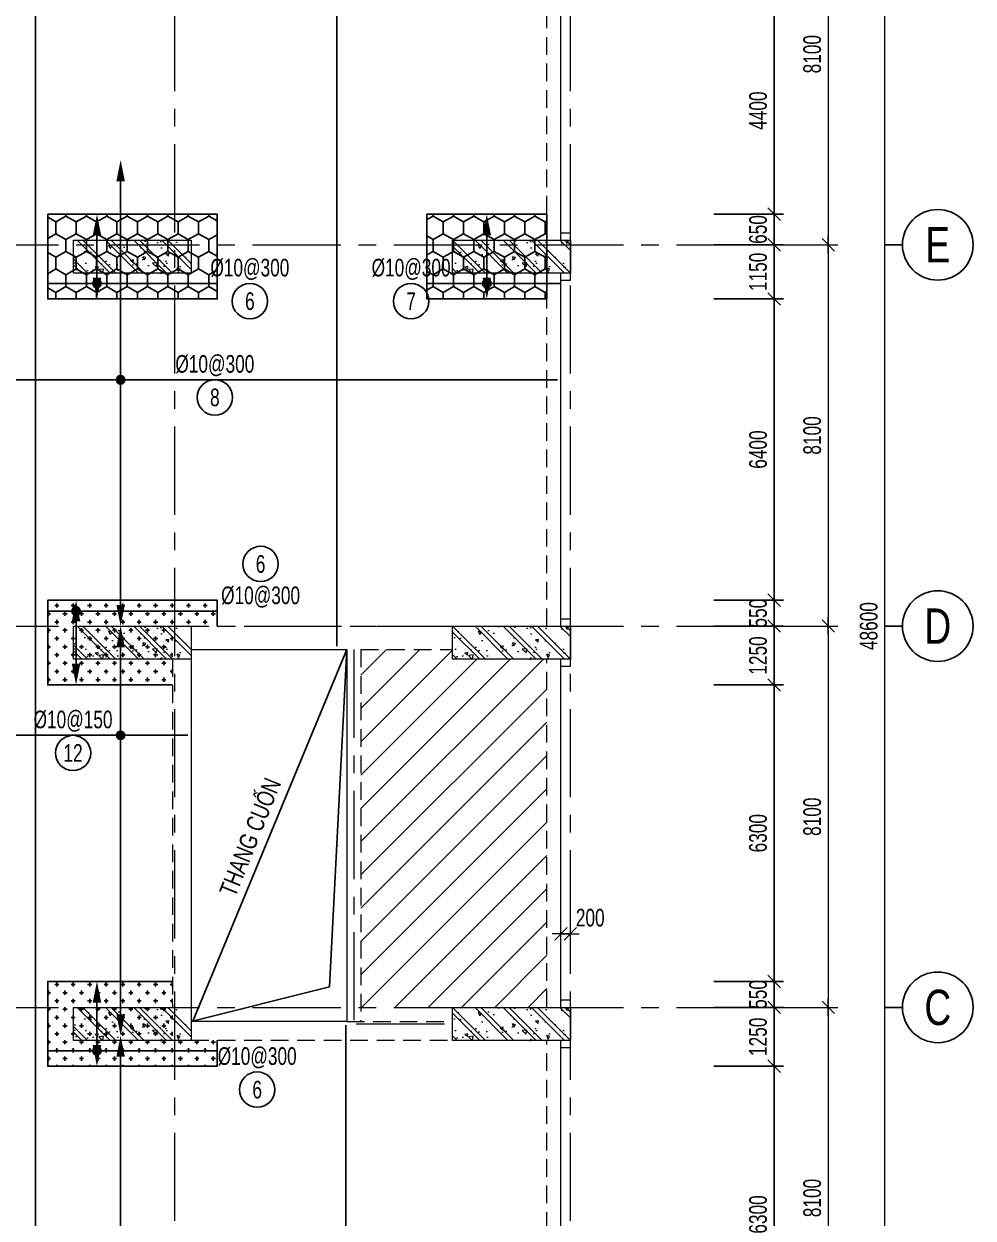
# Model space of a CAD drawing. Extents: x 475529 to 721982, y 1293854 to 1371032.
# Drawn here: x 541671 to 561830, y 1321712 to 1347082 of the extents above; entities that cross this region are included whole.
import ezdxf
from ezdxf.enums import TextEntityAlignment as Align

# ---------------------------------------------------------------- set-up
doc = ezdxf.new("R2010")
doc.units = 0
doc.header["$LTSCALE"] = 1500
doc.header["$MEASUREMENT"] = 0
doc.linetypes.add('CENTER', pattern=[2, 1.25, -0.25, 0.25, -0.25])
doc.linetypes.add('HIDDEN', pattern=[0.375, 0.25, -0.125])
doc.layers.get('Defpoints').update_dxf_attribs({"lineweight": 9})
for name, color, linetype, lineweight in [('02.CDC.DIM', 1, 'Continuous', 20), ('CDC- COT', 3, 'Continuous', 0), ('CDC- DAM', 3, 'Continuous', 5), ('CDC- TRUC', 5, 'CENTER', 15), ('Dim', 8, 'Continuous', 15)]:
    doc.layers.add(name, color=color, linetype=linetype, lineweight=lineweight)
for name, color, linetype in [('CDC.02.DIM', 1, 'Continuous'), ('CHI', 1, 'Continuous'), ('KCS_CHI', 1, 'Continuous'), ('KCS_DIM', 1, 'Continuous'), ('KCS_HATCH', 253, 'Continuous'), ('KCS_STEEL_BOTTOM', 4, 'Continuous'), ('KCS_TEXT', 2, 'Continuous'), ('KCS_TEXT_SOTHEP', 2, 'Continuous'), ('KCS_TEXT_THEP', 2, 'Continuous')]:
    doc.layers.add(name, color=color, linetype=linetype)
doc.layers.add('KCS_RAI_THEP', color=159, linetype='Continuous', plot=False)
doc.styles.add('BIGTEXT', font='', dxfattribs={"width": 0.8, "height": 1000})
doc.styles.add('KCS_SMTEXT', font='arial.ttf', dxfattribs={"width": 0.7})
doc.styles.add('VN simplex', font='arial.ttf', dxfattribs={"width": 0.7})
doc.styles.get('BIGTEXT').set_extended_font_data('.VnArialH')
doc.dimstyles.new('DIM A1 1-150 (Time City)', dxfattribs={"dimtxt": 375, "dimasz": 1.25, "dimexe": 200, "dimexo": 0, "dimgap": 150, "dimtad": 1, "dimdec": 0, "dimzin": 13, "dimdsep": 46, "dimtxsty": 'VN simplex', "dimblk1": 'D', "dimblk2": 'D', "dimsah": 1, "dimcen": 0, "dimdle": 50, "dimclrd": 1, "dimclre": 1, "dimclrt": 2, "dimadec": 0, "dimazin": 0, "dimtfac": 1, "dimtdec": 0, "dimtix": 1, "dimtmove": 2, "dimatfit": 3, "dimldrblk": 'D', "dimfxl": 1, "dimtolj": 1, "dimtzin": 13, "dimarcsym": 0})

# ---------------------------------------------------------------- blocks, each defined once
blk = doc.blocks.new('D')
at = {"color": 8}
blk.add_line((150, 0), (-150, 0), dxfattribs=at)
at = {"color": 3}
blk.add_line((106, 106), (-106, -106), dxfattribs=at)
blk = doc.blocks.new('*D238')
at = {"layer": 'Defpoints', "color": 0, "ltscale": 0.5, "transparency": 16777216}
for p in [(61803, 40500), (61803, 32400), (62778, 32400)]:
    blk.add_point(p, dxfattribs=at)
at = {"layer": 'Dim', "color": 1, "lineweight": -2, "ltscale": 0.5, "transparency": 16777216}
for p, q in [((61803, 40500), (62978, 40500)), ((62778, 40499), (62778, 32401)), ((61803, 32400), (62978, 32400))]:
    blk.add_line(p, q, dxfattribs=at)
at = {"layer": 'Dim', "color": 1, "lineweight": -2, "ltscale": 0.5, "transparency": 16777216, "xscale": 1.25, "yscale": 1.25, "zscale": 1.25}
for p, rotation in [((62778, 40500), 90), ((62778, 32400), 270)]:
    blk.add_blockref('D', p, dxfattribs=dict(at, rotation=rotation))
at = {"layer": 'Dim', "color": 2, "ltscale": 0.5, "transparency": 16777216, "insert": (62437, 36450), "char_height": 375, "attachment_point": 5, "rotation": 90, "style": 'VN simplex'}
blk.add_mtext('\\A1;8100', dxfattribs=at)
blk = doc.blocks.new('*D239')
at = {"layer": 'Defpoints', "color": 0, "ltscale": 0.5, "transparency": 16777216}
for p in [(61803, 32400), (61803, 24300), (62778, 24300)]:
    blk.add_point(p, dxfattribs=at)
at = {"layer": 'Dim', "color": 1, "lineweight": -2, "ltscale": 0.5, "transparency": 16777216}
for p, q in [((61803, 32400), (62978, 32400)), ((62778, 32399), (62778, 24301)), ((61803, 24300), (62978, 24300))]:
    blk.add_line(p, q, dxfattribs=at)
at = {"layer": 'Dim', "color": 1, "lineweight": -2, "ltscale": 0.5, "transparency": 16777216, "xscale": 1.25, "yscale": 1.25, "zscale": 1.25}
for p, rotation in [((62778, 32400), 90), ((62778, 24300), 270)]:
    blk.add_blockref('D', p, dxfattribs=dict(at, rotation=rotation))
at = {"layer": 'Dim', "color": 2, "ltscale": 0.5, "transparency": 16777216, "insert": (62437, 28350), "char_height": 375, "attachment_point": 5, "rotation": 90, "style": 'VN simplex'}
blk.add_mtext('\\A1;8100', dxfattribs=at)
blk = doc.blocks.new('*D240')
at = {"layer": 'Defpoints', "color": 0, "ltscale": 0.5, "transparency": 16777216}
for p in [(61803, 24300), (61803, 16200), (62778, 16200)]:
    blk.add_point(p, dxfattribs=at)
at = {"layer": 'Dim', "color": 1, "lineweight": -2, "ltscale": 0.5, "transparency": 16777216}
for p, q in [((61803, 24300), (62978, 24300)), ((62778, 24299), (62778, 16201)), ((61803, 16200), (62978, 16200))]:
    blk.add_line(p, q, dxfattribs=at)
at = {"layer": 'Dim', "color": 1, "lineweight": -2, "ltscale": 0.5, "transparency": 16777216, "xscale": 1.25, "yscale": 1.25, "zscale": 1.25}
for p, rotation in [((62778, 24300), 90), ((62778, 16200), 270)]:
    blk.add_blockref('D', p, dxfattribs=dict(at, rotation=rotation))
at = {"layer": 'Dim', "color": 2, "ltscale": 0.5, "transparency": 16777216, "insert": (62437, 20250), "char_height": 375, "attachment_point": 5, "rotation": 90, "style": 'VN simplex'}
blk.add_mtext('\\A1;8100', dxfattribs=at)
blk = doc.blocks.new('*D241')
at = {"layer": 'Defpoints', "color": 0, "ltscale": 0.5, "transparency": 16777216}
for p in [(61803, 16200), (61803, 8100), (62778, 8100)]:
    blk.add_point(p, dxfattribs=at)
at = {"layer": 'Dim', "color": 1, "lineweight": -2, "ltscale": 0.5, "transparency": 16777216}
for p, q in [((61803, 16200), (62978, 16200)), ((62778, 16199), (62778, 8101)), ((61803, 8100), (62978, 8100))]:
    blk.add_line(p, q, dxfattribs=at)
at = {"layer": 'Dim', "color": 1, "lineweight": -2, "ltscale": 0.5, "transparency": 16777216, "xscale": 1.25, "yscale": 1.25, "zscale": 1.25}
for p, rotation in [((62778, 16200), 90), ((62778, 8100), 270)]:
    blk.add_blockref('D', p, dxfattribs=dict(at, rotation=rotation))
at = {"layer": 'Dim', "color": 2, "ltscale": 0.5, "transparency": 16777216, "insert": (62437, 12150), "char_height": 375, "attachment_point": 5, "rotation": 90, "style": 'VN simplex'}
blk.add_mtext('\\A1;8100', dxfattribs=at)
blk = doc.blocks.new('*D254')
at = {"layer": 'Defpoints', "color": 0, "ltscale": 0.5, "transparency": 16777216}
for p in [(61803, 48600), (63978, 48600), (61803, 0)]:
    blk.add_point(p, dxfattribs=at)
at = {"layer": 'Dim', "color": 1, "lineweight": -2, "ltscale": 0.5, "transparency": 16777216}
for p, q in [((61803, 48600), (64178, 48600)), ((63978, 1), (63978, 48599)), ((61803, 0), (64178, 0))]:
    blk.add_line(p, q, dxfattribs=at)
at = {"layer": 'Dim', "color": 1, "lineweight": -2, "ltscale": 0.5, "transparency": 16777216, "xscale": 1.25, "yscale": 1.25, "zscale": 1.25}
for p, rotation in [((63978, 48600), 90), ((63978, 0), 270)]:
    blk.add_blockref('D', p, dxfattribs=dict(at, rotation=rotation))
at = {"layer": 'Dim', "color": 2, "ltscale": 0.5, "transparency": 16777216, "insert": (63637, 24300), "char_height": 375, "attachment_point": 5, "rotation": 90, "style": 'VN simplex'}
blk.add_mtext('\\A1;48600', dxfattribs=at)
blk = doc.blocks.new('*D249')
at = {"layer": 'Defpoints', "color": 0, "ltscale": 0.5, "transparency": 16777216}
for p in [(57300, 17763), (57100, 17122), (57300, 17122)]:
    blk.add_point(p, dxfattribs=at)
at = {"layer": 'Dim', "color": 1, "lineweight": -2, "ltscale": 0.5, "transparency": 16777216}
for p, q in [((57099, 17763), (57098, 17763)), ((57100, 17122), (57100, 17963)), ((57100, 17763), (57300, 17763)), ((57300, 17122), (57300, 17963)), ((57301, 17763), (57303, 17763))]:
    blk.add_line(p, q, dxfattribs=at)
at = {"layer": 'Dim', "color": 1, "lineweight": -2, "ltscale": 0.5, "transparency": 16777216, "xscale": 1.25, "yscale": 1.25, "zscale": 1.25}
blk.add_blockref('D', (57100, 17763), dxfattribs=at)
at = {"layer": 'Dim', "color": 1, "lineweight": -2, "ltscale": 0.5, "transparency": 16777216, "xscale": 1.25, "yscale": 1.25, "zscale": 1.25, "rotation": 180}
blk.add_blockref('D', (57300, 17763), dxfattribs=at)
at = {"layer": 'Dim', "color": 2, "ltscale": 0.5, "transparency": 16777216, "insert": (57722, 18104), "char_height": 375, "attachment_point": 5, "style": 'VN simplex'}
blk.add_mtext('\\A1;200', dxfattribs=at)
blk = doc.blocks.new('cot vach loi tang 3 new')
at = {"layer": 'CDC- COT'}
h = blk.add_hatch(dxfattribs=at)
h.set_pattern_fill('BT-01', color=8, scale=100, angle=90, pattern_type=2)
h.set_pattern_definition([(140, (436692.93, -451172.3), (62.7521, 717.2602), [75, -825]), (85, (436692.9, -451172.3), (-752.1921, -138.7513), [60, -660]), (190.4514, (436698.16, -451112.5), (-689.4395, 578.5094), [63.7402, -701.1421]), (136.1842, (436492.9, -451172.3), (165.519, 1067.241), [112.5, -1237.5]), (186.6356, (436506.7, -451083.4), (-974.118, 934.6627), [95.6103, -1051.713]), (81.1842, (436492.9, -451172.3), (-974.1186, 934.662), [90, -990]), (111, (436542.93, -451072.3), (402.6189, 596.90705), [75, -825]), (56, (436542.9, -451072.3), (-725.15, 243.3153), [60, -660]), (161.4514, (436576.5, -451022.56), (-322.5305, 840.2226), [63.7402, -701.1421]), (127.5, (436692.93, -451172.3), (-332.89385, 12.15986), [0, -652, 0, -670, 0, -662.5]), (97.5, (436692.93, -451172.3), (-394.4117, 263.06954), [0, -382, 0, -637, 0, -252.5]), (57.5, (436692.93, -451395.3), (22.55487, 533.82244), [0, -250, 0, -780, 0, -1035]), (47.5, (436692.93, -451495.3), (-100.105, 583.18617), [0, -325, 0, -518, 0, -735]), (135, (436692.93, -451172.3), (-300.5204, -300.5204), []), (135, (436570.43, -451172.3), (-300.5204, -300.5204), [])])
h.paths.add_polyline_path([(88957, -244043), (88957, -243343), (91457, -243343), (91457, -244043)])
h = blk.add_hatch(dxfattribs=at)
h.set_pattern_fill('BT-01', color=8, scale=100, angle=90, pattern_type=2)
h.set_pattern_definition([(140, (444542.93, -451172.3), (62.7521, 717.2602), [75, -825]), (85, (444542.9, -451172.3), (-752.1921, -138.7513), [60, -660]), (190.4514, (444548.16, -451112.5), (-689.4395, 578.5094), [63.7402, -701.1421]), (136.1842, (444342.9, -451172.3), (165.519, 1067.241), [112.5, -1237.5]), (186.6356, (444356.7, -451083.4), (-974.118, 934.6627), [95.6103, -1051.713]), (81.1842, (444342.9, -451172.3), (-974.1186, 934.662), [90, -990]), (111, (444392.93, -451072.3), (402.6189, 596.90705), [75, -825]), (56, (444392.9, -451072.3), (-725.15, 243.3153), [60, -660]), (161.4514, (444426.5, -451022.56), (-322.5305, 840.2226), [63.7402, -701.1421]), (127.5, (444542.93, -451172.3), (-332.89385, 12.15986), [0, -652, 0, -670, 0, -662.5]), (97.5, (444542.93, -451172.3), (-394.4117, 263.06954), [0, -382, 0, -637, 0, -252.5]), (57.5, (444542.93, -451395.3), (22.55487, 533.82244), [0, -250, 0, -780, 0, -1035]), (47.5, (444542.93, -451495.3), (-100.105, 583.18617), [0, -325, 0, -518, 0, -735]), (135, (444542.93, -451172.3), (-300.5204, -300.5204), []), (135, (444420.43, -451172.3), (-300.5204, -300.5204), [])])
h.paths.add_polyline_path([(97007, -244043), (97007, -243343), (99507, -243343), (99507, -244043)])
h = blk.add_hatch(dxfattribs=at)
h.set_pattern_fill('BT-01', color=8, scale=100, angle=90, pattern_type=2)
h.set_pattern_definition([(140, (436692.93, -459372.3), (62.7521, 717.2602), [75, -825]), (85, (436692.9, -459372.3), (-752.1921, -138.7513), [60, -660]), (190.4514, (436698.16, -459312.5), (-689.4395, 578.5094), [63.7402, -701.1421]), (136.1842, (436492.9, -459372.3), (165.519, 1067.241), [112.5, -1237.5]), (186.6356, (436506.7, -459283.4), (-974.118, 934.6627), [95.6103, -1051.713]), (81.1842, (436492.9, -459372.3), (-974.1186, 934.662), [90, -990]), (111, (436542.93, -459272.3), (402.6189, 596.90705), [75, -825]), (56, (436542.9, -459272.3), (-725.15, 243.3153), [60, -660]), (161.4514, (436576.5, -459222.56), (-322.5305, 840.2226), [63.7402, -701.1421]), (127.5, (436692.93, -459372.3), (-332.89385, 12.15986), [0, -652, 0, -670, 0, -662.5]), (97.5, (436692.93, -459372.3), (-394.4117, 263.06954), [0, -382, 0, -637, 0, -252.5]), (57.5, (436692.93, -459595.3), (22.55487, 533.82244), [0, -250, 0, -780, 0, -1035]), (47.5, (436692.93, -459695.3), (-100.105, 583.18617), [0, -325, 0, -518, 0, -735]), (135, (436692.93, -459372.3), (-300.5204, -300.5204), []), (135, (436570.43, -459372.3), (-300.5204, -300.5204), [])])
h.paths.add_polyline_path([(88957, -252243), (88957, -251543), (91457, -251543), (91457, -252243)])
h = blk.add_hatch(dxfattribs=at)
h.set_pattern_fill('BT-01', color=8, scale=100, angle=90, pattern_type=2)
h.set_pattern_definition([(140, (444542.93, -459372.3), (62.7521, 717.2602), [75, -825]), (85, (444542.9, -459372.3), (-752.1921, -138.7513), [60, -660]), (190.4514, (444548.16, -459312.54), (-689.4395, 578.5094), [63.7402, -701.1421]), (136.1842, (444342.9, -459372.3), (165.519, 1067.241), [112.5, -1237.5]), (186.6356, (444356.7, -459283.4), (-974.118, 934.6627), [95.6103, -1051.713]), (81.1842, (444342.9, -459372.3), (-974.1186, 934.662), [90, -990]), (111, (444392.93, -459272.3), (402.6189, 596.90705), [75, -825]), (56, (444392.9, -459272.3), (-725.15, 243.3153), [60, -660]), (161.4514, (444426.5, -459222.6), (-322.5305, 840.2226), [63.7402, -701.1421]), (127.5, (444542.93, -459372.3), (-332.89385, 12.15986), [0, -652, 0, -670, 0, -662.5]), (97.5, (444542.93, -459372.3), (-394.4117, 263.06954), [0, -382, 0, -637, 0, -252.5]), (57.5, (444542.93, -459595.3), (22.55487, 533.82244), [0, -250, 0, -780, 0, -1035]), (47.5, (444542.93, -459695.3), (-100.105, 583.18617), [0, -325, 0, -518, 0, -735]), (135, (444542.93, -459372.3), (-300.5204, -300.5204), []), (135, (444420.43, -459372.3), (-300.5204, -300.5204), [])])
h.paths.add_polyline_path([(97007, -252243), (97007, -251543), (99507, -251543), (99507, -252243)])
h = blk.add_hatch(dxfattribs=at)
h.set_pattern_fill('BT-01', color=8, scale=100, angle=90, pattern_type=2)
h.set_pattern_definition([(140, (436692.93, -467472.3), (62.7521, 717.2602), [75, -825]), (85, (436692.9, -467472.3), (-752.1921, -138.7513), [60, -660]), (190.4514, (436698.16, -467412.5), (-689.4395, 578.5094), [63.7402, -701.1421]), (136.1842, (436492.9, -467472.3), (165.519, 1067.241), [112.5, -1237.5]), (186.6356, (436506.7, -467383.4), (-974.118, 934.6627), [95.6103, -1051.713]), (81.1842, (436492.9, -467472.3), (-974.1186, 934.662), [90, -990]), (111, (436542.93, -467372.3), (402.6189, 596.90705), [75, -825]), (56, (436542.9, -467372.3), (-725.15, 243.3153), [60, -660]), (161.4514, (436576.5, -467322.56), (-322.5305, 840.2226), [63.7402, -701.1421]), (127.5, (436692.93, -467472.3), (-332.89385, 12.15986), [0, -652, 0, -670, 0, -662.5]), (97.5, (436692.93, -467472.3), (-394.4117, 263.06954), [0, -382, 0, -637, 0, -252.5]), (57.5, (436692.93, -467695.3), (22.55487, 533.82244), [0, -250, 0, -780, 0, -1035]), (47.5, (436692.93, -467795.3), (-100.105, 583.18617), [0, -325, 0, -518, 0, -735]), (135, (436692.93, -467472.3), (-300.5204, -300.5204), []), (135, (436570.43, -467472.3), (-300.5204, -300.5204), [])])
h.paths.add_polyline_path([(88957, -260343), (88957, -259643), (91457, -259643), (91457, -260343)])
h = blk.add_hatch(dxfattribs=at)
h.set_pattern_fill('BT-01', color=8, scale=100, angle=90, pattern_type=2)
h.set_pattern_definition([(140, (444542.93, -467472.3), (62.7521, 717.2602), [75, -825]), (85, (444542.9, -467472.3), (-752.1921, -138.7513), [60, -660]), (190.4514, (444548.16, -467412.5), (-689.4395, 578.5094), [63.7402, -701.1421]), (136.1842, (444342.9, -467472.3), (165.519, 1067.241), [112.5, -1237.5]), (186.6356, (444356.7, -467383.4), (-974.118, 934.6627), [95.6103, -1051.713]), (81.1842, (444342.9, -467472.3), (-974.1186, 934.662), [90, -990]), (111, (444392.93, -467372.3), (402.6189, 596.90705), [75, -825]), (56, (444392.9, -467372.3), (-725.15, 243.3153), [60, -660]), (161.4514, (444426.5, -467322.56), (-322.5305, 840.2226), [63.7402, -701.1421]), (127.5, (444542.93, -467472.3), (-332.89385, 12.15986), [0, -652, 0, -670, 0, -662.5]), (97.5, (444542.93, -467472.3), (-394.4117, 263.06954), [0, -382, 0, -637, 0, -252.5]), (57.5, (444542.93, -467695.3), (22.55487, 533.82244), [0, -250, 0, -780, 0, -1035]), (47.5, (444542.93, -467795.3), (-100.105, 583.18617), [0, -325, 0, -518, 0, -735]), (135, (444542.93, -467472.3), (-300.5204, -300.5204), []), (135, (444420.43, -467472.3), (-300.5204, -300.5204), [])])
h.paths.add_polyline_path([(97007, -260343), (97007, -259643), (99507, -259643), (99507, -260343)])
for points in [[(88957, -244043), (88957, -243343), (91457, -243343), (91457, -244043)], [(97007, -244043), (97007, -243343), (99507, -243343), (99507, -244043)], [(88957, -252243), (88957, -251543), (91457, -251543), (91457, -252243)], [(97007, -252243), (97007, -251543), (99507, -251543), (99507, -252243)], [(88957, -260343), (88957, -259643), (91457, -259643), (91457, -260343)], [(97007, -260343), (97007, -259643), (99507, -259643), (99507, -260343)]]:
    blk.add_lwpolyline(points, close=True, dxfattribs=at)
blk = doc.blocks.new('_Axis name')
at = {"layer": 'CDC.02.DIM'}
blk.add_line((0, 2.5), (0, 0), dxfattribs=at)
blk.add_circle((0, 7.5), 5, dxfattribs=at)
at = {"layer": 'CDC.02.DIM', "style": 'BIGTEXT', "width": 0.75}
blk.add_attdef('.', text='', height=5, dxfattribs=at).set_placement((0, 7.5), align=Align.MIDDLE)
blk = doc.blocks.new('KCS_MuiTenRaiThep')
blk.add_lwpolyline([(0, 0, 0, 1.2, 0), (3, 0, 1.2, 1.2, 0)], format="xyseb")
blk = doc.blocks.new('KCS_ChamRaiThep')
h = blk.add_hatch(color=256)
h.dxf.hatch_style = 1
h.paths.add_polyline_path([(0.6, 0, 1), (-0.6, 0, 1)])
blk.add_circle((0, 0), 0.6)
blk = doc.blocks.new('*D125')
at = {"layer": 'Defpoints', "color": 0, "transparency": 16777216}
for p in [(556323, 1343039), (556323, 1342389), (557605, 1342389)]:
    blk.add_point(p, dxfattribs=at)
at = {"layer": 'KCS_DIM', "color": 1, "lineweight": -2, "transparency": 16777216}
for p, q in [((556323, 1343039), (557805, 1343039)), ((557605, 1343040), (557605, 1343042)), ((557605, 1343039), (557605, 1342389)), ((556323, 1342389), (557805, 1342389)), ((557605, 1342388), (557605, 1342387))]:
    blk.add_line(p, q, dxfattribs=at)
at = {"layer": 'KCS_DIM', "color": 1, "lineweight": -2, "transparency": 16777216, "xscale": 1.25, "yscale": 1.25, "zscale": 1.25}
for p, rotation in [((557605, 1343039), 270), ((557605, 1342389), 90)]:
    blk.add_blockref('D', p, dxfattribs=dict(at, rotation=rotation))
at = {"layer": 'KCS_DIM', "color": 2, "transparency": 16777216, "insert": (557263, 1342714), "char_height": 375, "attachment_point": 5, "rotation": 90, "style": 'VN simplex'}
blk.add_mtext('\\A1;650', dxfattribs=at)
blk = doc.blocks.new('*D126')
at = {"layer": 'Defpoints', "color": 0, "transparency": 16777216}
for p in [(556323, 1342389), (556323, 1341239), (557605, 1341239)]:
    blk.add_point(p, dxfattribs=at)
at = {"layer": 'KCS_DIM', "color": 1, "lineweight": -2, "transparency": 16777216}
for p, q in [((556323, 1342389), (557805, 1342389)), ((557605, 1342388), (557605, 1341240)), ((556323, 1341239), (557805, 1341239))]:
    blk.add_line(p, q, dxfattribs=at)
at = {"layer": 'KCS_DIM', "color": 1, "lineweight": -2, "transparency": 16777216, "xscale": 1.25, "yscale": 1.25, "zscale": 1.25}
for p, rotation in [((557605, 1342389), 90), ((557605, 1341239), 270)]:
    blk.add_blockref('D', p, dxfattribs=dict(at, rotation=rotation))
at = {"layer": 'KCS_DIM', "color": 2, "transparency": 16777216, "insert": (557263, 1341814), "char_height": 375, "attachment_point": 5, "rotation": 90, "style": 'VN simplex'}
blk.add_mtext('\\A1;1150', dxfattribs=at)
blk = doc.blocks.new('*D127')
at = {"layer": 'Defpoints', "color": 0, "transparency": 16777216}
for p in [(556323, 1334839), (556323, 1334289), (557605, 1334289)]:
    blk.add_point(p, dxfattribs=at)
at = {"layer": 'KCS_DIM', "color": 1, "lineweight": -2, "transparency": 16777216}
for p, q in [((556323, 1334839), (557805, 1334839)), ((557605, 1334840), (557605, 1334842)), ((557605, 1334839), (557605, 1334289)), ((556323, 1334289), (557805, 1334289)), ((557605, 1334288), (557605, 1334287))]:
    blk.add_line(p, q, dxfattribs=at)
at = {"layer": 'KCS_DIM', "color": 1, "lineweight": -2, "transparency": 16777216, "xscale": 1.25, "yscale": 1.25, "zscale": 1.25}
for p, rotation in [((557605, 1334839), 270), ((557605, 1334289), 90)]:
    blk.add_blockref('D', p, dxfattribs=dict(at, rotation=rotation))
at = {"layer": 'KCS_DIM', "color": 2, "transparency": 16777216, "insert": (557263, 1334564), "char_height": 375, "attachment_point": 5, "rotation": 90, "style": 'VN simplex'}
blk.add_mtext('\\A1;550', dxfattribs=at)
blk = doc.blocks.new('*D128')
at = {"layer": 'Defpoints', "color": 0, "transparency": 16777216}
for p in [(556323, 1341239), (557605, 1341239), (556323, 1334839)]:
    blk.add_point(p, dxfattribs=at)
at = {"layer": 'KCS_DIM', "color": 1, "lineweight": -2, "transparency": 16777216}
for p, q in [((556323, 1341239), (557805, 1341239)), ((557605, 1334840), (557605, 1341238)), ((556323, 1334839), (557805, 1334839))]:
    blk.add_line(p, q, dxfattribs=at)
at = {"layer": 'KCS_DIM', "color": 1, "lineweight": -2, "transparency": 16777216, "xscale": 1.25, "yscale": 1.25, "zscale": 1.25}
for p, rotation in [((557605, 1341239), 90), ((557605, 1334839), 270)]:
    blk.add_blockref('D', p, dxfattribs=dict(at, rotation=rotation))
at = {"layer": 'KCS_DIM', "color": 2, "transparency": 16777216, "insert": (557263, 1338039), "char_height": 375, "attachment_point": 5, "rotation": 90, "style": 'VN simplex'}
blk.add_mtext('\\A1;6400', dxfattribs=at)
blk = doc.blocks.new('*D129')
at = {"layer": 'Defpoints', "color": 0, "transparency": 16777216}
for p in [(556323, 1334289), (556323, 1333039), (557605, 1333039)]:
    blk.add_point(p, dxfattribs=at)
at = {"layer": 'KCS_DIM', "color": 1, "lineweight": -2, "transparency": 16777216}
for p, q in [((556323, 1334289), (557805, 1334289)), ((557605, 1334288), (557605, 1333040)), ((556323, 1333039), (557805, 1333039))]:
    blk.add_line(p, q, dxfattribs=at)
at = {"layer": 'KCS_DIM', "color": 1, "lineweight": -2, "transparency": 16777216, "xscale": 1.25, "yscale": 1.25, "zscale": 1.25}
for p, rotation in [((557605, 1334289), 90), ((557605, 1333039), 270)]:
    blk.add_blockref('D', p, dxfattribs=dict(at, rotation=rotation))
at = {"layer": 'KCS_DIM', "color": 2, "transparency": 16777216, "insert": (557263, 1333664), "char_height": 375, "attachment_point": 5, "rotation": 90, "style": 'VN simplex'}
blk.add_mtext('\\A1;1250', dxfattribs=at)
blk = doc.blocks.new('*D130')
at = {"layer": 'Defpoints', "color": 0, "transparency": 16777216}
for p in [(556323, 1333039), (556323, 1326739), (557605, 1326739)]:
    blk.add_point(p, dxfattribs=at)
at = {"layer": 'KCS_DIM', "color": 1, "lineweight": -2, "transparency": 16777216}
for p, q in [((556323, 1333039), (557805, 1333039)), ((557605, 1333038), (557605, 1326740)), ((556323, 1326739), (557805, 1326739))]:
    blk.add_line(p, q, dxfattribs=at)
at = {"layer": 'KCS_DIM', "color": 1, "lineweight": -2, "transparency": 16777216, "xscale": 1.25, "yscale": 1.25, "zscale": 1.25}
for p, rotation in [((557605, 1333039), 90), ((557605, 1326739), 270)]:
    blk.add_blockref('D', p, dxfattribs=dict(at, rotation=rotation))
at = {"layer": 'KCS_DIM', "color": 2, "transparency": 16777216, "insert": (557263, 1329889), "char_height": 375, "attachment_point": 5, "rotation": 90, "style": 'VN simplex'}
blk.add_mtext('\\A1;6300', dxfattribs=at)
blk = doc.blocks.new('*D131')
at = {"layer": 'Defpoints', "color": 0, "transparency": 16777216}
for p in [(556323, 1326739), (556323, 1326189), (557605, 1326189)]:
    blk.add_point(p, dxfattribs=at)
at = {"layer": 'KCS_DIM', "color": 1, "lineweight": -2, "transparency": 16777216}
for p, q in [((556323, 1326739), (557805, 1326739)), ((557605, 1326740), (557605, 1326742)), ((557605, 1326739), (557605, 1326189)), ((556323, 1326189), (557805, 1326189)), ((557605, 1326188), (557605, 1326187))]:
    blk.add_line(p, q, dxfattribs=at)
at = {"layer": 'KCS_DIM', "color": 1, "lineweight": -2, "transparency": 16777216, "xscale": 1.25, "yscale": 1.25, "zscale": 1.25}
for p, rotation in [((557605, 1326739), 270), ((557605, 1326189), 90)]:
    blk.add_blockref('D', p, dxfattribs=dict(at, rotation=rotation))
at = {"layer": 'KCS_DIM', "color": 2, "transparency": 16777216, "insert": (557263, 1326464), "char_height": 375, "attachment_point": 5, "rotation": 90, "style": 'VN simplex'}
blk.add_mtext('\\A1;550', dxfattribs=at)
blk = doc.blocks.new('*D132')
at = {"layer": 'Defpoints', "color": 0, "transparency": 16777216}
for p in [(556323, 1326189), (556323, 1324939), (557605, 1324939)]:
    blk.add_point(p, dxfattribs=at)
at = {"layer": 'KCS_DIM', "color": 1, "lineweight": -2, "transparency": 16777216}
for p, q in [((556323, 1326189), (557805, 1326189)), ((557605, 1326188), (557605, 1324940)), ((556323, 1324939), (557805, 1324939))]:
    blk.add_line(p, q, dxfattribs=at)
at = {"layer": 'KCS_DIM', "color": 1, "lineweight": -2, "transparency": 16777216, "xscale": 1.25, "yscale": 1.25, "zscale": 1.25}
for p, rotation in [((557605, 1326189), 90), ((557605, 1324939), 270)]:
    blk.add_blockref('D', p, dxfattribs=dict(at, rotation=rotation))
at = {"layer": 'KCS_DIM', "color": 2, "transparency": 16777216, "insert": (557263, 1325564), "char_height": 375, "attachment_point": 5, "rotation": 90, "style": 'VN simplex'}
blk.add_mtext('\\A1;1250', dxfattribs=at)
blk = doc.blocks.new('*D133')
at = {"layer": 'Defpoints', "color": 0, "transparency": 16777216}
for p in [(556323, 1324939), (556323, 1318639), (557605, 1318639)]:
    blk.add_point(p, dxfattribs=at)
at = {"layer": 'KCS_DIM', "color": 1, "lineweight": -2, "transparency": 16777216}
for p, q in [((556323, 1324939), (557805, 1324939)), ((557605, 1324938), (557605, 1318640)), ((556323, 1318639), (557805, 1318639))]:
    blk.add_line(p, q, dxfattribs=at)
at = {"layer": 'KCS_DIM', "color": 1, "lineweight": -2, "transparency": 16777216, "xscale": 1.25, "yscale": 1.25, "zscale": 1.25}
for p, rotation in [((557605, 1324939), 90), ((557605, 1318639), 270)]:
    blk.add_blockref('D', p, dxfattribs=dict(at, rotation=rotation))
at = {"layer": 'KCS_DIM', "color": 2, "transparency": 16777216, "insert": (557263, 1321789), "char_height": 375, "attachment_point": 5, "rotation": 90, "style": 'VN simplex'}
blk.add_mtext('\\A1;6300', dxfattribs=at)
blk = doc.blocks.new('*D162')
at = {"layer": 'Defpoints', "color": 0, "transparency": 16777216}
for p in [(556323, 1347439), (556323, 1343039), (557605, 1343039)]:
    blk.add_point(p, dxfattribs=at)
at = {"layer": 'KCS_DIM', "color": 1, "lineweight": -2, "transparency": 16777216}
for p, q in [((556323, 1347439), (557805, 1347439)), ((557605, 1347438), (557605, 1343040)), ((556323, 1343039), (557805, 1343039))]:
    blk.add_line(p, q, dxfattribs=at)
at = {"layer": 'KCS_DIM', "color": 1, "lineweight": -2, "transparency": 16777216, "xscale": 1.25, "yscale": 1.25, "zscale": 1.25}
for p, rotation in [((557605, 1347439), 90), ((557605, 1343039), 270)]:
    blk.add_blockref('D', p, dxfattribs=dict(at, rotation=rotation))
at = {"layer": 'KCS_DIM', "color": 2, "transparency": 16777216, "insert": (557263, 1345239), "char_height": 375, "attachment_point": 5, "rotation": 90, "style": 'VN simplex'}
blk.add_mtext('\\A1;4400', dxfattribs=at)
blk = doc.blocks.new('MBT04')
at = {"layer": 'KCS_HATCH'}
h = blk.add_hatch(dxfattribs=at)
h.set_pattern_fill('ANSI31', color=164, scale=4000)
h.set_pattern_definition([(45, (-28948.7, -1309989.05), (-353.55339, 353.55339), [])])
h.paths.add_polyline_path([(53339.2, 15952.9), (54458.2, 15952.9), (54458.2, 16527.6), (53339.2, 16527.6)], flags=9)
h.paths.add_polyline_path([(53600.9, 19017.7), (53600.9, 21440.2), (52863.5, 21440.2), (52863.5, 19017.7)], flags=24)
h.paths.add_polyline_path([(56800, 16200), (56800, 23600), (54800, 23600), (54800, 23800), (52850, 23800), (52850, 16200)])
at = {"layer": 'CDC- DAM'}
for p, q in [((57100, 32500), (57100, 38000)), ((57100, 24300), (57100, 31800)), ((49250, 23800), (52550, 23800)), ((49250, 23600), (49250, 16200)), ((52550, 23800), (52550, 15900)), ((57100, 16200), (57100, 23600)), ((52550, 15900), (49250, 15900)), ((57100, 8100), (57100, 15500))]:
    blk.add_line(p, q, dxfattribs=at)
at = {"layer": 'CDC- DAM', "linetype": 'HIDDEN'}
for p, q in [((49250, 24300), (55000, 24300)), ((48850, 23600), (48850, 16200)), ((52850, 23800), (54800, 23800)), ((52850, 23800), (52850, 15900)), ((52550, 15900), (54800, 15900)), ((49250, 15500), (54800, 15500))]:
    blk.add_line(p, q, dxfattribs=at)
for points in [[(56800, 32500), (56800, 38000)], [(56800, 24300), (56800, 31800)], [(56800, 16200), (56800, 23600)], [(56800, 8100), (56800, 15500)]]:
    blk.add_lwpolyline(points, dxfattribs=at)
at = {"layer": 'CDC- DAM'}
for points in [[(57100, 31650), (57300, 31650), (57300, 32650), (57100, 32650)], [(57100, 23450), (57300, 23450), (57300, 24450), (57100, 24450)], [(57100, 15350), (57300, 15350), (57300, 16350), (57100, 16350)]]:
    blk.add_lwpolyline(points, dxfattribs=at)
at = {"layer": 'CDC- TRUC'}
for p, q in [((48900, -3337), (48900, 53023.7)), ((57300, -3337), (57300, 53023.7)), ((-3448.4, 32400), (62778.1, 32400)), ((-3448.4, 24300), (62778.1, 24300)), ((52700, 23800), (52700, 15900)), ((-3448.4, 16200), (61803.5, 16200)), ((52750, 15850), (55000, 15850))]:
    blk.add_line(p, q, dxfattribs=at)
at = {"layer": 'CHI', "color": 1}
for p, q in [((52550, 23800), (49285.4, 15908.9)), ((52183.8, 16635.2), (52550, 23800)), ((49250, 15900), (52183.8, 16635.2))]:
    blk.add_line(p, q, dxfattribs=at)
blk.add_blockref('cot vach loi tang 3 new', (-42207.4, 275842.2))
at = {"layer": '02.CDC.DIM'}
ref = blk.add_blockref('_Axis name', (63978.1, 32400), dxfattribs=dict(at, xscale=150, yscale=150, zscale=150, rotation=270))
ref.add_attrib('.', 'E', dxfattribs={"layer": 'CDC.02.DIM', "height": 750, "style": 'BIGTEXT', "width": 0.75}).set_placement((65103.1, 32400), align=Align.MIDDLE)
ref = blk.add_blockref('_Axis name', (63978.1, 24300), dxfattribs=dict(at, xscale=150, yscale=150, zscale=150, rotation=270))
ref.add_attrib('.', 'D', dxfattribs={"layer": 'CDC.02.DIM', "height": 750, "style": 'BIGTEXT', "width": 0.75}).set_placement((65103.1, 24300), align=Align.MIDDLE)
ref = blk.add_blockref('_Axis name', (63978.1, 16200), dxfattribs=dict(at, xscale=150, yscale=150, zscale=150, rotation=270))
ref.add_attrib('.', 'C', dxfattribs={"layer": 'CDC.02.DIM', "height": 750, "style": 'BIGTEXT', "width": 0.75}).set_placement((65103.1, 16200), align=Align.MIDDLE)
at = {"layer": 'KCS_TEXT', "color": 2, "style": 'KCS_SMTEXT', "width": 0.75}
blk.add_text('THANG CUỐN', height=375, rotation=68.1112, dxfattribs=at).set_placement((50673.5, 19747.3), align=Align.CENTER)
at = {"layer": 'Dim', "color": 1, "ltscale": 0.5}
for base, p1, p2, picture, middle in [((63978.1, 48600), (61803.5, 0), (61803.5, 48600), '*D254', (63636.7, 24300)), ((62778.1, 32400), (61803.5, 40500), (61803.5, 32400), '*D238', (62436.7, 36450)), ((62778.1, 24300), (61803.5, 32400), (61803.5, 24300), '*D239', (62436.7, 28350)), ((62778.1, 16200), (61803.5, 24300), (61803.5, 16200), '*D240', (62436.7, 20250)), ((62778.1, 8100), (61803.5, 16200), (61803.5, 8100), '*D241', (62436.7, 12150))]:
    dim = blk.add_linear_dim(base=base, p1=p1, p2=p2, angle=90, dimstyle='DIM A1 1-150 (Time City)', dxfattribs=at)
    dim.commit()
    dim.dimension.update_dxf_attribs({"geometry": picture, "text_midpoint": middle})
dim = blk.add_linear_dim(base=(57300, 17762.9), p1=(57100, 17121.6), p2=(57300, 17121.6), dimstyle='DIM A1 1-150 (Time City)', dxfattribs=at)
dim.commit()
dim.dimension.update_dxf_attribs({"geometry": '*D249', "text_midpoint": (57722.4, 18104.4), "dimtype": 160})

msp = doc.modelspace()

# ---------------------------------------------------------------- hatches: boundary and pattern name
at = {"layer": 'KCS_HATCH'}
h = msp.add_hatch(dxfattribs=at)
h.set_pattern_fill('HONEY', color=256, scale=2000, angle=-90)
h.paths.add_polyline_path([(545776.5, 1343039), (545776.5, 1341239), (542176.5, 1341239), (542176.5, 1343039)])
h = msp.add_hatch(dxfattribs=at)
h.set_pattern_fill('HONEY', color=256, scale=2000, angle=-90)
edge = h.paths.add_edge_path()
edge.add_line((552776.5, 1343039), (552776.5, 1341239))
edge.add_line((552780.6, 1341239), (550226.5, 1341239))
edge.add_line((550226.5, 1341239), (550226.5, 1343039))
edge.add_line((550226.5, 1343039), (552780.6, 1343039))
h = msp.add_hatch(dxfattribs=at)
h.set_pattern_fill('CROSS', color=256, scale=700)
h.paths.add_polyline_path([(544826.5, 1334289), (545776.5, 1334289), (545776.5, 1334839), (542176.5, 1334839), (542176.5, 1333039), (544826.5, 1333039)])
h = msp.add_hatch(dxfattribs=at)
h.set_pattern_fill('CROSS', color=256, scale=700)
h.paths.add_polyline_path([(544826.5, 1325489), (545776.5, 1325489), (545776.5, 1324939), (542176.5, 1324939), (542176.5, 1326739), (544826.5, 1326739)])

# ---------------------------------------------------------------- linework, layer by layer
at = {"layer": 'KCS_CHI', "elevation": 0}
for points in [[(543725.4, 1334619), (543725.4, 1343859.1)], [(543725.4, 1325919), (543725.4, 1333959)], [(543725, 1318419), (543725, 1325259)]]:
    msp.add_lwpolyline(points, dxfattribs=at)
at = {"layer": 'KCS_HATCH'}
for points in [[(542176.5, 1343039), (542176.5, 1341239), (545776.5, 1341239), (545776.5, 1343039)], [(550226.5, 1343039), (550226.5, 1341239), (552776.5, 1341239), (552776.5, 1343039)]]:
    msp.add_lwpolyline(points, close=True, dxfattribs=at)
for points in [[(545776.5, 1334289), (545776.5, 1334839), (542176.5, 1334839), (542176.5, 1333039), (544826.5, 1333039)], [(545776.5, 1325489), (545776.5, 1324939), (542176.5, 1324939), (542176.5, 1326739), (544826.5, 1326739)]]:
    msp.add_lwpolyline(points, dxfattribs=at)
at = {"layer": 'KCS_RAI_THEP'}
for points in [[(543223, 1341569), (543223, 1342709)], [(551502, 1341569), (551502, 1342709)], [(542779, 1333369), (542779, 1334509)], [(543223, 1325269), (543223, 1326409)]]:
    msp.add_lwpolyline(points, dxfattribs=at)
at = {"layer": 'KCS_STEEL_BOTTOM', "elevation": 0}
for points in [[(541917.5, 1310264), (541917.5, 1358314)], [(548315, 1333864), (548315, 1358314)], [(538451.5, 1339522), (553001.5, 1339522)], [(538451.5, 1331968.3), (545151.5, 1331968.3)], [(548505.9, 1310264), (548505.9, 1325814.1)]]:
    msp.add_lwpolyline(points, dxfattribs=at)
at = {"layer": 'KCS_STEEL_BOTTOM'}
for points in [[(542176.5, 1341567.4), (545776.5, 1341567.4)], [(550226.5, 1341567.4), (553076.5, 1341567.4)], [(542176.5, 1334605.3), (545776.5, 1334605.3)], [(542176.5, 1325267.4), (545776.5, 1325267.4)]]:
    msp.add_lwpolyline(points, dxfattribs=at)
at = {"layer": 'KCS_TEXT_SOTHEP', "color": 1}
for centre in [(546470.3, 1341192.4), (549894.4, 1341192.4), (545726.5, 1339147, 0), (546697.6, 1335609.2), (542715, 1331593.3, 0), (546625.8, 1324441.8)]:
    msp.add_circle(centre, 375, dxfattribs=at)

# ---------------------------------------------------------------- block references
at = {"layer": 'Dim'}
msp.add_blockref('MBT04', (495976.5, 1309989, 0), dxfattribs=at)
at = {"layer": 'KCS_CHI', "xscale": 150, "yscale": 150, "zscale": 150}
for name, p, rotation in [('KCS_MuiTenRaiThep', (543725.4, 1344189.1, 0), 270), ('KCS_ChamRaiThep', (543725.4, 1339522, 0), 90.0000000000002), ('KCS_MuiTenRaiThep', (543725.4, 1334289, 0), 90.0000000000002), ('KCS_MuiTenRaiThep', (543725.4, 1334289, 0), 270), ('KCS_ChamRaiThep', (543725.4, 1331968.3, 0), 90.0000000000002), ('KCS_MuiTenRaiThep', (543725.4, 1325589, 0), 90.0000000000002), ('KCS_MuiTenRaiThep', (543725, 1325589, 0), 270)]:
    msp.add_blockref(name, p, dxfattribs=dict(at, rotation=rotation))
at = {"layer": 'KCS_RAI_THEP', "xscale": 150, "yscale": 150, "zscale": 150}
for name, p, rotation in [('KCS_MuiTenRaiThep', (543223, 1343039), 270), ('KCS_MuiTenRaiThep', (551502, 1343039), 270), ('KCS_MuiTenRaiThep', (543223, 1341239), 90.0000000000002), ('KCS_ChamRaiThep', (543223, 1341567.4), 90.0000000000002), ('KCS_MuiTenRaiThep', (551502, 1341239), 90.0000000000002), ('KCS_ChamRaiThep', (551502, 1341567.4), 90.0000000000002), ('KCS_MuiTenRaiThep', (542779, 1334839), 270), ('KCS_ChamRaiThep', (542779, 1334605.3), 90.0000000000002), ('KCS_MuiTenRaiThep', (542779, 1333039), 90.0000000000002), ('KCS_MuiTenRaiThep', (543223, 1326739), 270), ('KCS_MuiTenRaiThep', (543223, 1324939), 90.0000000000002), ('KCS_ChamRaiThep', (543223, 1325267.4), 90.0000000000002)]:
    msp.add_blockref(name, p, dxfattribs=dict(at, rotation=rotation))

# ---------------------------------------------------------------- texts
at = {"layer": 'KCS_TEXT_SOTHEP', "style": 'KCS_SMTEXT', "width": 0.7}
for s, p in [('6', (546470.3, 1341192.4)), ('7', (549894.4, 1341192.4)), ('8', (545726.5, 1339147, 0)), ('6', (546697.6, 1335609.2)), ('12', (542715, 1331593.3, 0)), ('6', (546625.8, 1324441.8))]:
    msp.add_text(s, height=375, dxfattribs=at).set_placement(p, align=Align.MIDDLE_CENTER)
at = {"layer": 'KCS_TEXT_THEP', "style": 'KCS_SMTEXT', "width": 0.7}
for s, p in [('%%C10@300', (546470.3, 1341717.4)), ('%%C10@300', (549894.4, 1341717.4)), ('%%C10@300', (545726.5, 1339672, 0)), ('%%C10@300', (546697.6, 1334755.3)), ('%%C10@150', (542715, 1332118.3, 0)), ('%%C10@300', (546625.8, 1324966.8))]:
    msp.add_text(s, height=375, dxfattribs=at).set_placement(p, align=Align.CENTER)

# ---------------------------------------------------------------- dimensions: what is measured, and where the dimension line sits
at = {"layer": 'KCS_DIM'}
for base, p1, p2, picture, middle in [((557604.9, 1343039, 0), (556323.1, 1347439, 0), (556323.1, 1343039, 0), '*D162', (557263.5, 1345239, 0)), ((557604.9, 1342389, 0), (556323.1, 1343039, 0), (556323.1, 1342389, 0), '*D125', (557263.5, 1342714, 0)), ((557604.9, 1341239, 0), (556323.1, 1342389, 0), (556323.1, 1341239, 0), '*D126', (557263.5, 1341814, 0)), ((557604.9, 1341239, 0), (556323.1, 1334839, 0), (556323.1, 1341239, 0), '*D128', (557263.5, 1338039, 0)), ((557604.9, 1334289, 0), (556323.1, 1334839, 0), (556323.1, 1334289, 0), '*D127', (557263.5, 1334564, 0)), ((557604.9, 1333039, 0), (556323.1, 1334289, 0), (556323.1, 1333039, 0), '*D129', (557263.5, 1333664, 0)), ((557604.9, 1326739, 0), (556323.1, 1333039, 0), (556323.1, 1326739, 0), '*D130', (557263.3, 1329889, 0)), ((557604.9, 1326189, 0), (556323.1, 1326739, 0), (556323.1, 1326189, 0), '*D131', (557263.5, 1326464, 0)), ((557604.9, 1324939, 0), (556323.1, 1326189, 0), (556323.1, 1324939, 0), '*D132', (557263.5, 1325564, 0)), ((557604.9, 1318639, 0), (556323.1, 1324939, 0), (556323.1, 1318639, 0), '*D133', (557263.3, 1321789, 0))]:
    dim = msp.add_linear_dim(base=base, p1=p1, p2=p2, angle=90, dimstyle='DIM A1 1-150 (Time City)', dxfattribs=at)
    dim.commit()
    dim.dimension.update_dxf_attribs({"geometry": picture, "text_midpoint": middle})

doc.saveas('drawing.dxf')
